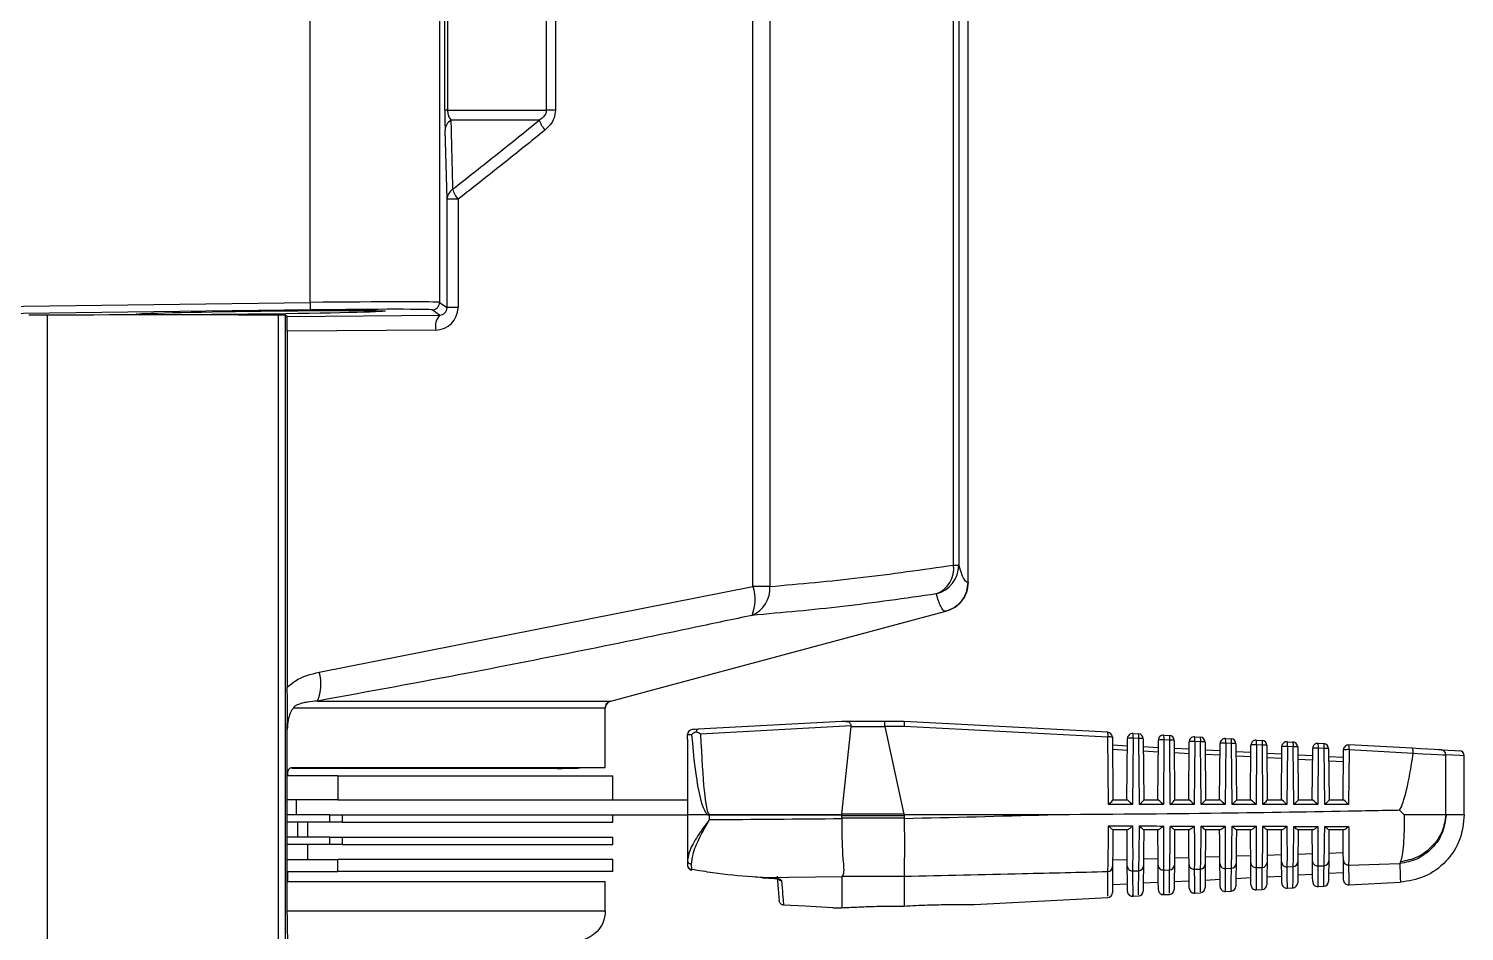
# Model space of a CAD drawing. Extents: x 7 to 135, y 1 to 99.
# Drawn here: x 59.398 to 62.281, y 10.952 to 12.764 of the extents above; entities that cross this region are included whole.
import ezdxf

# ---------------------------------------------------------------- set-up
doc = ezdxf.new("R2010")
doc.units = 0
doc.header["$MEASUREMENT"] = 0
doc.layers.add('OBJECT', color=7, linetype='CONTINUOUS')

msp = doc.modelspace()

# ---------------------------------------------------------------- linework, layer by layer
at = {"layer": 'OBJECT'}
for p, q in [((59.9635, 12.2148), (59.9635, 13.4156)), ((60.2235, 13.4099), (60.2235, 12.2149)), ((60.2341, 12.6009), (60.2341, 12.7794)), ((60.2396, 12.7794), (60.2396, 12.6009)), ((60.4381, 12.6009), (60.4381, 12.7794)), ((60.4561, 12.7794), (60.4561, 12.6009)), ((60.8529, 11.6446), (60.8529, 12.7794)), ((60.8865, 12.7794), (60.8865, 11.6446)), ((61.2559, 11.6877), (61.2559, 12.7794)), ((61.2661, 12.7794), (61.2661, 11.6877)), ((61.285, 11.653), (61.285, 12.7794)), ((61.285, 11.653), (61.285, 12.7494)), ((60.2396, 12.6009), (60.2341, 12.6009)), ((60.2396, 12.6009), (60.4381, 12.6009)), ((60.4561, 12.6009), (60.4381, 12.6009)), ((60.4238, 12.5808), (60.2463, 12.5808)), ((60.2387, 12.422), (60.2346, 12.5608)), ((60.2387, 12.2044), (60.2387, 12.422)), ((60.2606, 12.422), (60.2387, 12.422)), ((60.2606, 12.422), (60.2606, 12.2044)), ((58.6997, 12.1992), (59.9635, 12.2148)), ((59.9637, 12.1998), (58.7173, 12.1845)), ((60.2236, 12.1895), (60.2087, 12.1999)), ((60.2235, 12.2149), (60.2387, 12.2044)), ((60.2606, 12.2044), (60.2387, 12.2044)), ((59.4357, 12.1895), (59.4357, 10.8446)), ((59.8999, 10.8446), (59.8999, 12.1895)), ((59.9172, 12.1868), (59.9137, 12.1892)), ((59.9137, 12.1892), (59.9137, 10.8444)), ((59.9172, 12.1868), (60.2236, 12.1895)), ((60.2159, 12.1595), (59.9177, 12.1569)), ((59.9177, 12.1569), (59.9177, 11.4427)), ((61.2559, 11.6877), (61.2661, 11.6877)), ((59.9818, 11.4727), (60.8529, 11.6446)), ((60.8865, 11.6446), (60.8529, 11.6446)), ((60.5563, 11.4002), (59.9301, 11.4002)), ((59.9785, 11.4147), (60.5674, 11.4147)), ((60.5563, 11.2813), (60.5563, 11.4002)), ((61.0314, 11.3737), (60.7431, 11.358)), ((60.7478, 11.3489), (61.0499, 11.3653)), ((61.0396, 11.3737), (61.0314, 11.3737)), ((61.0315, 11.1877), (61.0502, 11.3639)), ((61.1172, 11.3737), (61.0396, 11.3737)), ((61.0502, 11.3639), (61.1178, 11.3639)), ((61.1564, 11.3737), (61.1172, 11.3737)), ((61.1178, 11.3642), (61.1573, 11.3642)), ((61.1178, 11.3639), (61.156, 11.1877)), ((61.1564, 11.3737), (61.1564, 11.3737)), ((61.5652, 11.3521), (61.1564, 11.3737)), ((61.1573, 11.3642), (61.5658, 11.3426)), ((59.9177, 11.2664), (59.9177, 11.3577)), ((60.7214, 11.3384), (60.7214, 11.3474)), ((60.7214, 11.3384), (60.7214, 11.1862)), ((61.567, 11.2067), (61.5658, 11.3426)), ((61.5746, 11.3422), (61.5757, 11.2162)), ((61.604, 11.2162), (61.6051, 11.3395)), ((61.6163, 11.34), (61.6151, 11.2067)), ((61.6156, 11.3494), (61.6272, 11.3488)), ((61.6279, 11.3394), (61.6163, 11.34)), ((61.629, 11.2067), (61.6279, 11.3394)), ((61.6367, 11.3389), (61.6377, 11.2162)), ((61.666, 11.2162), (61.667, 11.3363)), ((61.6782, 11.3367), (61.6771, 11.2067)), ((61.6776, 11.3462), (61.6892, 11.3455)), ((61.6899, 11.3361), (61.6782, 11.3367)), ((61.691, 11.2067), (61.6899, 11.3361)), ((61.6987, 11.3356), (61.6997, 11.2162)), ((61.728, 11.2162), (61.729, 11.333)), ((61.7402, 11.3334), (61.7391, 11.2067)), ((61.7395, 11.3429), (61.7512, 11.3423)), ((61.7519, 11.3328), (61.7402, 11.3334)), ((61.753, 11.2067), (61.7519, 11.3328)), ((61.7607, 11.3324), (61.7617, 11.2162)), ((61.8022, 11.3301), (61.8011, 11.2067)), ((61.8015, 11.3396), (61.8133, 11.339)), ((61.814, 11.3295), (61.8022, 11.3301)), ((61.8635, 11.3363), (61.8753, 11.3357)), ((61.9254, 11.3331), (61.9373, 11.3324)), ((61.5748, 11.3265), (61.6049, 11.325)), ((61.6048, 11.3155), (61.5749, 11.3171)), ((61.6368, 11.3233), (61.6669, 11.3217)), ((61.6668, 11.3123), (61.6369, 11.3138)), ((61.6988, 11.32), (61.7289, 11.3184)), ((61.7288, 11.309), (61.6989, 11.3106)), ((61.7609, 11.3167), (61.7908, 11.3151)), ((61.7908, 11.3057), (61.7609, 11.3073)), ((61.79, 11.2162), (61.791, 11.3297)), ((61.815, 11.2067), (61.814, 11.3295)), ((61.8227, 11.3291), (61.8237, 11.2162)), ((61.8229, 11.3134), (61.8528, 11.3119)), ((61.8527, 11.3024), (61.823, 11.304)), ((61.852, 11.2162), (61.8529, 11.3264)), ((61.8642, 11.3269), (61.8631, 11.2067)), ((61.876, 11.3263), (61.8642, 11.3269)), ((61.877, 11.2067), (61.876, 11.3263)), ((61.8848, 11.3258), (61.8857, 11.2162)), ((61.8849, 11.3102), (61.9148, 11.3086)), ((61.914, 11.2162), (61.9149, 11.3232)), ((61.9261, 11.3236), (61.9251, 11.2067)), ((61.938, 11.323), (61.9261, 11.3236)), ((61.939, 11.2067), (61.938, 11.323)), ((61.9468, 11.3225), (61.9477, 11.2162)), ((61.9469, 11.3069), (61.9768, 11.3053)), ((61.976, 11.2162), (61.9769, 11.3199)), ((61.9881, 11.3203), (61.9871, 11.2067)), ((61.9874, 11.3298), (61.9994, 11.3292)), ((62, 11.3197), (61.9881, 11.3203)), ((62.001, 11.2067), (62, 11.3197)), ((62.0088, 11.3193), (62.0097, 11.2162)), ((62.009, 11.3036), (62.0387, 11.3021)), ((62.038, 11.2162), (62.0389, 11.3166)), ((62.0501, 11.3171), (62.0491, 11.2067)), ((62.1764, 11.3198), (62.0494, 11.3265)), ((62.0501, 11.3171), (62.1788, 11.3103)), ((62.1788, 11.3103), (62.1787, 11.3099)), ((62.2443, 11.1862), (62.2443, 11.3067)), ((62.2814, 11.1858), (62.2814, 11.3048)), ((59.9186, 11.2642), (59.9186, 11.2724)), ((60.4597, 11.2794), (59.9265, 11.2794)), ((59.9267, 11.2813), (60.5563, 11.2813)), ((60.4747, 11.2797), (60.4756, 11.2797)), ((60.4752, 11.2797), (60.476, 11.2797)), ((60.4757, 11.2797), (60.4764, 11.2797)), ((60.4954, 11.2801), (60.476, 11.2797)), ((60.476, 11.2797), (60.4767, 11.2797)), ((60.476, 11.2797), (60.476, 11.2797)), ((60.4767, 11.2797), (60.4965, 11.2801)), ((60.4954, 11.2801), (60.4954, 11.2801)), ((60.4954, 11.2801), (60.4954, 11.2801)), ((60.4954, 11.2801), (60.4966, 11.2801)), ((60.4984, 11.2801), (60.5013, 11.2802)), ((60.5563, 11.2813), (60.5013, 11.2802)), ((60.5563, 11.2813), (60.5116, 11.2804)), ((61.9147, 11.2992), (61.885, 11.3007)), ((61.9767, 11.2959), (61.947, 11.2975)), ((62.0386, 11.2926), (62.0091, 11.2942)), ((59.9177, 11.052), (59.9177, 11.2664)), ((60.0191, 11.2642), (59.9177, 11.2642)), ((60.0191, 11.2642), (60.0191, 11.2162)), ((60.0191, 11.2642), (60.5714, 11.2642)), ((60.5714, 11.2162), (60.5714, 11.2642)), ((60.0191, 11.2162), (59.9177, 11.2162)), ((59.9354, 11.2162), (59.9354, 11.1862)), ((60.0191, 11.2162), (60.5399, 11.2162)), ((60.5399, 11.2162), (60.7214, 11.2162)), ((61.5757, 11.2162), (61.6041, 11.2162)), ((61.6377, 11.2162), (61.6661, 11.2162)), ((61.6997, 11.2162), (61.7281, 11.2162)), ((61.7617, 11.2162), (61.7901, 11.2162)), ((61.8237, 11.2162), (61.8521, 11.2162)), ((61.8857, 11.2162), (61.9141, 11.2162)), ((61.9477, 11.2162), (61.9761, 11.2162)), ((62.0097, 11.2162), (62.0381, 11.2162)), ((60.0029, 11.1862), (59.9177, 11.1862)), ((60.0029, 11.1713), (60.0029, 11.1862)), ((60.0029, 11.1862), (60.0281, 11.1862)), ((60.0281, 11.1862), (60.0281, 11.1713)), ((60.0281, 11.1862), (60.5399, 11.1862)), ((60.5399, 11.1862), (60.7214, 11.1862)), ((60.5714, 11.1713), (60.5714, 11.1862)), ((60.7214, 11.1862), (60.7214, 11.0945)), ((60.7628, 11.1862), (60.7214, 11.1862)), ((60.7658, 11.187), (61.0314, 11.187)), ((61.0314, 11.187), (61.0313, 11.1854)), ((61.156, 11.1877), (61.0315, 11.1877)), ((61.445, 11.1862), (61.1564, 11.1862)), ((61.6151, 11.2067), (61.567, 11.2067)), ((61.6771, 11.2067), (61.629, 11.2067)), ((61.7391, 11.2067), (61.691, 11.2067)), ((61.8011, 11.2067), (61.753, 11.2067)), ((61.8631, 11.2067), (61.815, 11.2067)), ((61.9251, 11.2067), (61.877, 11.2067)), ((61.9871, 11.2067), (61.939, 11.2067)), ((62.0491, 11.2067), (62.001, 11.2067)), ((62.1606, 11.1862), (62.1514, 11.1953)), ((62.2447, 11.1862), (62.2443, 11.1862)), ((60.0029, 11.1713), (59.9177, 11.1713)), ((59.9382, 11.1713), (59.9382, 11.1413)), ((59.9591, 11.1413), (59.9591, 11.1713)), ((60.0281, 11.1713), (60.0029, 11.1713)), ((60.0281, 11.1713), (60.5714, 11.1713)), ((61.0313, 11.1854), (60.7658, 11.1854)), ((60.7658, 11.1769), (60.7658, 11.1854)), ((61.0314, 11.1846), (61.1564, 11.1846)), ((61.0314, 11.1794), (61.0314, 11.1846)), ((61.1564, 11.1794), (61.0314, 11.1794)), ((61.1564, 11.1846), (61.1564, 11.1794)), ((60.0029, 11.1413), (59.9177, 11.1413)), ((60.0029, 11.1264), (60.0029, 11.1413)), ((60.0029, 11.1413), (60.0281, 11.1413)), ((60.0281, 11.1413), (60.0281, 11.1264)), ((60.0281, 11.1413), (60.5714, 11.1413)), ((60.5714, 11.1264), (60.5714, 11.1413)), ((61.6047, 11.1562), (61.5756, 11.1562)), ((61.6668, 11.1562), (61.6376, 11.1562)), ((61.7288, 11.1562), (61.6996, 11.1562)), ((61.7909, 11.1562), (61.7616, 11.1562)), ((61.853, 11.1562), (61.8235, 11.1562)), ((61.915, 11.1562), (61.8855, 11.1562)), ((61.9771, 11.1562), (61.9475, 11.1562)), ((62.0392, 11.1562), (62.0094, 11.1562)), ((60.0029, 11.1264), (59.9177, 11.1264)), ((59.9591, 11.0964), (59.9591, 11.1264)), ((60.0281, 11.1264), (60.0029, 11.1264)), ((60.0281, 11.1264), (60.5714, 11.1264)), ((61.6992, 11.0998), (61.7285, 11.1007)), ((61.7613, 11.1017), (61.7904, 11.1026)), ((61.8233, 11.1037), (61.8524, 11.1046)), ((61.8853, 11.1056), (61.9144, 11.1066)), ((61.9473, 11.1076), (61.9764, 11.1085)), ((62.0093, 11.1096), (62.0384, 11.1105)), ((59.9177, 11.0964), (60.0191, 11.0964)), ((59.9177, 11.0724), (60.0191, 11.0724)), ((59.9186, 11.052), (59.9186, 11.0724)), ((60.0191, 11.0724), (60.0191, 11.0964)), ((60.5714, 11.0964), (60.0191, 11.0964)), ((60.5714, 11.0724), (60.0191, 11.0724)), ((60.5714, 11.0724), (60.5714, 11.0964)), ((60.7214, 11.0945), (60.7214, 11.0848)), ((60.7299, 11.0764), (60.7297, 11.087)), ((61.5752, 11.096), (61.6045, 11.0969)), ((61.6151, 11.0738), (61.6276, 11.0741)), ((61.6372, 11.0979), (61.6665, 11.0988)), ((61.6771, 11.0754), (61.6896, 11.0757)), ((61.7391, 11.077), (61.7517, 11.0773)), ((61.8011, 11.0786), (61.8137, 11.079)), ((61.8631, 11.0803), (61.8757, 11.0807)), ((61.9251, 11.082), (61.9377, 11.0824)), ((61.9871, 11.0837), (61.9997, 11.0841)), ((62.049, 11.0855), (62.152, 11.0884)), ((62.1534, 11.0918), (62.152, 11.0884)), ((59.9177, 10.9933), (59.9177, 11.052)), ((60.5562, 11.052), (59.9177, 11.052)), ((60.8721, 11.0603), (61.0314, 11.0622)), ((60.8903, 11.0593), (60.8721, 11.0603)), ((60.8721, 11.0603), (60.8721, 11.06)), ((60.8903, 11.0593), (60.8903, 11.0591)), ((61.0314, 11.0622), (61.0319, 11.0628)), ((61.0314, 11.0622), (61.0314, 10.9998)), ((61.0319, 11.0628), (61.1564, 11.0628)), ((61.1564, 11.0628), (61.1564, 11.0628)), ((61.1564, 11.0628), (61.1564, 11.0032)), ((61.6049, 11.0472), (61.5748, 11.0456)), ((61.6669, 11.0504), (61.6368, 11.0488)), ((61.6986, 11.0521), (61.7291, 11.0537)), ((61.7607, 11.0553), (61.791, 11.0569)), ((61.8227, 11.0586), (61.853, 11.0602)), ((61.8847, 11.0619), (61.915, 11.0634)), ((61.9768, 11.0667), (61.9469, 11.0651)), ((61.9874, 11.0422), (61.9994, 11.0429)), ((62.0387, 11.0699), (62.009, 11.0684)), ((62.0494, 11.0455), (62.1534, 11.0509)), ((60.5563, 10.9933), (60.5563, 11.037)), ((61.2978, 11.0061), (61.5653, 11.0201)), ((61.6157, 11.0227), (61.6273, 11.0234)), ((61.6777, 11.026), (61.6893, 11.0266)), ((61.7396, 11.0292), (61.7513, 11.0299)), ((61.8016, 11.0325), (61.8134, 11.0331)), ((61.8635, 11.0357), (61.8754, 11.0364)), ((61.9255, 11.039), (61.9374, 11.0396)), ((59.9177, 10.9933), (60.5563, 10.9933)), ((60.915, 11.005), (60.915, 11.005)), ((61.0135, 10.9996), (61.0135, 10.9996))]:
    msp.add_line(p, q, dxfattribs=at)
at = {"layer": 'OBJECT', "flags": 128}
for points in [[(59.9635, 12.2148), (59.9636, 12.2119), (59.9636, 12.2091), (59.9636, 12.2066), (59.9637, 12.2043), (59.9637, 12.2024), (59.9637, 12.201), (59.9637, 12.2002), (59.9637, 12.1998)], [(60.5674, 11.4147), (60.642, 11.4347), (61.2405, 11.595)], [(60.5674, 11.4147), (60.642, 11.4347), (61.2405, 11.595)], [(60.7214, 11.3474), (60.7227, 11.3474), (60.7255, 11.3476), (60.7297, 11.3478)], [(60.7431, 11.358), (60.7368, 11.3577), (60.7327, 11.3575), (60.7309, 11.3574)], [(62.235, 11.3167), (62.2295, 11.317), (62.2206, 11.3175), (62.2084, 11.3181), (62.1935, 11.3189), (62.1764, 11.3198)], [(62.1787, 11.3099), (62.1979, 11.309), (62.2146, 11.3082), (62.2282, 11.3075), (62.2382, 11.307), (62.2443, 11.3067)], [(62.235, 11.3167), (62.2626, 11.3153), (62.2719, 11.3148)], [(62.2814, 11.3048), (62.2721, 11.3053), (62.2443, 11.3067)], [(61.5751, 11.0822), (61.5748, 11.0488), (61.5746, 11.0321), (61.5746, 11.03)], [(61.6051, 11.0326), (61.605, 11.0347), (61.6049, 11.051), (61.6046, 11.0835)], [(61.6371, 11.0838), (61.6368, 11.0515), (61.6367, 11.0353), (61.6367, 11.0333)], [(61.667, 11.0359), (61.667, 11.0379), (61.6669, 11.0536), (61.6666, 11.0851)], [(61.6991, 11.0854), (61.6988, 11.0541), (61.6987, 11.0385), (61.6987, 11.0365)], [(61.729, 11.0391), (61.729, 11.041), (61.7289, 11.0563), (61.7286, 11.0867)], [(61.7611, 11.087), (61.7609, 11.0568), (61.7607, 11.0416), (61.7607, 11.0398)], [(61.791, 11.0424), (61.791, 11.0442), (61.7908, 11.059), (61.7906, 11.0883)], [(61.8231, 11.0887), (61.8229, 11.0595), (61.8228, 11.0448), (61.8227, 11.043)], [(61.8529, 11.0456), (61.8529, 11.0474), (61.8528, 11.0616), (61.8526, 11.09)], [(61.8852, 11.0904), (61.8849, 11.0622), (61.8848, 11.048), (61.8848, 11.0463)], [(61.9149, 11.0489), (61.9149, 11.0489), (61.9148, 11.0596), (61.9145, 11.0917)], [(61.9472, 11.0921), (61.9469, 11.0602), (61.9468, 11.0495)], [(61.9769, 11.0521), (61.9769, 11.0521), (61.9768, 11.0625), (61.9765, 11.0934)], [(62.0092, 11.0938), (62.0089, 11.063), (62.0088, 11.0528)], [(62.0389, 11.0554), (62.0389, 11.0554), (62.0388, 11.0654), (62.0385, 11.0952)], [(60.8721, 11.06), (60.8848, 11.0594), (60.8903, 11.0591)], [(60.9013, 11.0628), (60.9035, 11.0372), (60.905, 11.0209), (60.9056, 11.0141)], [(61.0135, 10.9996), (60.9902, 11.0009), (60.9574, 11.0027), (60.915, 11.005)]]:
    msp.add_lwpolyline(points, dxfattribs=at)
at = {"layer": 'OBJECT'}
for centre, radius, start, end in [((60.2593, 12.5598), 0.0247, 121.6961, 177.8233), ((60.4837, 12.6013), 0.0633, 198.8344, 219.8046), ((60.2639, 12.4212), 0.0252, 124.1504, 178.2109), ((60.3113, 12.4624), 0.0649, 198.301, 218.5558), ((60.2085, 12.2149), 0.015, 270.7256, 359.987), ((60.2505, 12.1666), 0.0353, 139.5206, 191.6346), ((61.2006, 11.6815), 0.0556, 291.5691, 6.4134), ((61.2061, 11.6878), 0.06, 284.4433, 359.8812), ((60.7783, 11.6182), 0.0792, 336.5104, 19.4848), ((60.8293, 11.6399), 0.0574, 292.0376, 4.7434), ((59.9007, 11.4483), 0.0847, 336.6538, 16.7244), ((60.7314, 11.3474), 0.01, 93.1059, 179.191), ((60.7314, 11.3474), 0.00999, 93.1442, 180.0521), ((60.7221, 11.3475), 0.000696, 179.5974, 191.3057), ((61.5457, 11.3459), 0.0204, 350.717, 17.6229), ((61.5646, 11.3421), 0.01, 0.5, 86.9774), ((61.5682, 11.3017), 0.041, 81.0078, 93.3094), ((61.6151, 11.3394), 0.01, 86.9774, 179.5), ((61.6128, 11.2855), 0.0546, 86.3248, 98.132), ((61.5962, 11.3433), 0.0204, 350.7171, 17.6233), ((61.6077, 11.3426), 0.0204, 350.7212, 17.6116), ((61.6267, 11.3388), 0.01, 0.5, 86.9774), ((61.6303, 11.2985), 0.041, 80.9956, 93.322), ((61.677, 11.3362), 0.01, 86.9774, 179.5), ((61.6747, 11.2823), 0.0545, 86.3206, 98.1364), ((61.6581, 11.34), 0.0204, 350.7229, 17.6098), ((61.6698, 11.3394), 0.0204, 350.7212, 17.6116), ((61.6887, 11.3356), 0.01, 0.5, 86.9774), ((61.6923, 11.2952), 0.041, 80.9956, 93.322), ((61.739, 11.3329), 0.01, 86.9774, 179.5), ((61.7367, 11.279), 0.0545, 86.3178, 98.1329), ((61.7201, 11.3367), 0.0204, 350.7337, 17.6061), ((61.7318, 11.3361), 0.0204, 350.717, 17.6229), ((61.7507, 11.3323), 0.01, 0.5, 86.9774), ((61.7543, 11.2919), 0.0409, 80.994, 93.3232), ((61.801, 11.3296), 0.01, 86.9774, 179.5), ((61.7987, 11.2757), 0.0545, 86.3187, 98.132), ((61.7821, 11.3334), 0.0204, 350.717, 17.6229), ((61.7938, 11.3328), 0.0204, 350.7157, 17.6246), ((61.8127, 11.329), 0.01, 0.5, 86.9774), ((61.8629, 11.3264), 0.01, 86.9774, 179.5), ((61.844, 11.3302), 0.0204, 350.7212, 17.6116), ((61.8559, 11.3295), 0.0204, 350.7229, 17.6098), ((61.8748, 11.3257), 0.01, 0.5, 86.9774), ((61.9249, 11.3231), 0.01, 86.9774, 179.5), ((61.906, 11.3269), 0.0204, 350.7187, 17.6212), ((61.9179, 11.3263), 0.0204, 350.7229, 17.6098), ((61.9368, 11.3225), 0.01, 0.5, 86.9774), ((61.8163, 11.2886), 0.041, 81.001, 93.3086), ((61.8607, 11.2725), 0.0545, 86.3128, 98.1382), ((61.8784, 11.2853), 0.041, 80.9979, 93.312), ((61.9226, 11.2692), 0.0545, 86.3211, 98.1357), ((61.9404, 11.282), 0.041, 80.9979, 93.312), ((61.9869, 11.3198), 0.01, 86.9774, 179.5), ((61.9846, 11.2659), 0.0545, 86.3176, 98.1334), ((61.968, 11.3236), 0.0204, 350.717, 17.6229), ((61.9799, 11.323), 0.0204, 350.7187, 17.6212), ((61.9988, 11.3192), 0.01, 0.5, 86.9774), ((62.0024, 11.2787), 0.041, 81.0089, 93.3087), ((62.0489, 11.3165), 0.01, 86.9774, 179.5), ((62.0466, 11.2626), 0.0545, 86.318, 98.133), ((62.0299, 11.3203), 0.0204, 350.7212, 17.6116), ((62.2344, 11.3068), 0.00991, 359.4403, 86.5335), ((62.2714, 11.3048), 0.01, 3.5738, 86.9774), ((60.8521, 11.1014), 0.1232, 135.4643, 136.4851), ((60.8812, 11.1854), 0.1154, 179.2034, 179.9872), ((60.7299, 11.0955), 0.00857, 187.2272, 268.6428), ((60.7314, 11.0848), 0.01, 180, 260.7454), ((60.7304, 11.0855), 0.00906, 184.3624, 267.1798), ((60.7411, 11.0742), 0.0114, 168.6186, 176.2535), ((61.5652, 11.0824), 0.00987, 272.2575, 358.8699), ((61.6145, 11.0837), 0.0099, 181.2093, 273.6285), ((61.6272, 11.084), 0.00987, 272.2852, 358.8804), ((61.6765, 11.0853), 0.0099, 181.1866, 273.6129), ((61.6892, 11.0856), 0.00988, 272.3063, 358.901), ((61.7385, 11.0869), 0.00991, 181.1702, 273.5845), ((61.7513, 11.0872), 0.00988, 272.3268, 358.9222), ((61.8005, 11.0885), 0.00991, 181.1444, 273.5723), ((61.8133, 11.0889), 0.00988, 272.3512, 358.9393), ((61.8625, 11.0902), 0.00991, 181.1182, 273.557), ((61.8753, 11.0905), 0.00989, 272.3758, 358.9564), ((61.9245, 11.0919), 0.00991, 181.0973, 273.5365), ((61.9373, 11.0922), 0.00989, 272.3913, 358.9789), ((61.9864, 11.0936), 0.00992, 181.0798, 273.516), ((61.9993, 11.094), 0.0099, 272.4173, 358.9945), ((62.0484, 11.0954), 0.00992, 181.0606, 273.4973), ((60.9112, 11.064), 0.0101, 228.843, 267.3964), ((61.801, 11.0425), 0.01, 180.5, 274.4312), ((61.8127, 11.0431), 0.01, 274.357, 359.5), ((61.8629, 11.0457), 0.01, 180.5, 274.0611), ((61.8748, 11.0463), 0.01, 273.9863, 359.5), ((61.9249, 11.049), 0.01, 180.5, 273.6897), ((61.9368, 11.0496), 0.01, 273.6143, 359.5), ((61.9869, 11.0522), 0.01, 180.5, 273.317), ((61.9988, 11.0528), 0.01, 273.2409, 359.5), ((62.0489, 11.0555), 0.01, 180.5, 273.0138), ((61.5646, 11.0301), 0.01, 275.8247, 359.5), ((61.6151, 11.0327), 0.01, 180.5, 275.5324), ((61.6267, 11.0333), 0.01, 275.4601, 359.5), ((61.677, 11.036), 0.01, 180.5, 275.1668), ((61.6887, 11.0366), 0.01, 275.0939, 359.5), ((61.739, 11.0392), 0.01, 180.5, 274.7997), ((61.7507, 11.0398), 0.01, 274.7262, 359.5)]:
    msp.add_arc(centre, radius, start, end, dxfattribs=at)
msp.add_ellipse((59.8643, 12.1944), major_axis=(0.25, 0.0031), ratio=0.012341, dxfattribs=at)
for centre, major_axis, ratio, start_param, end_param in [((59.9635, 12.2118), (0.26, 0.003), 0.011629, 0.017318, 1.570661), ((59.9637, 12.1968), (0.245, 0.003), 0.012341, 0.017301, 1.570644), ((60.2154, 12.2045), (0.043, -0.014), 0.99387, 5.038093, 6.596335), ((60.2234, 12.2045), (0.0145, -0.0048), 0.981451, 5.043025, 6.601267), ((59.3974, 12.1885), (0.06, 0.0007), 0.012341, 0.878775, 1.553191), ((57.1964, 12.1285), (3.51, 0.0433), 0.012341, 0.691406, 0.878775), ((59.8537, 12.1885), (0.06, 0.0007), 0.012341, 0.017301, 0.691406), ((59.9172, 12.1568), (0, 0.03), 0.018214, 4.714947, 6.270533), ((61.0128, 11.3637), (0.0374, 0.0006), 0.267094, 6.250695, 6.391296), ((61.1172, 11.3637), (0, 0.01), 0.061163, 4.764749, 6.283185), ((61.1994, 11.3637), (0.0816, -0.0005), 0.122438, 3.142789, 3.168969), ((61.1561, 11.3637), (0.00026, 0.01), 0.120424, 4.767926, 6.280008), ((60.7814, 11.7549), (0.0157, 0.5695), 0.101686, 2.370066, 3.09173), ((60.7736, 11.7565), (0.0078, 0.5695), 0.050872, 2.368959, 3.089624), ((62.1263, 13.4759), (-0.0147, 2.2897), 0.052015, 3.230394, 3.471508), ((61.5658, 11.2062), (0.00991, 0.00999), 0.035372, 4.799799, 6.248135), ((61.6139, 11.2062), (-0.00988, 0.00996), 0.087934, 4.677799, 6.196235), ((61.6278, 11.2062), (0.00991, 0.00999), 0.035372, 4.799799, 6.248135), ((61.6759, 11.2062), (-0.00988, 0.00996), 0.087934, 4.677799, 6.196235), ((61.6898, 11.2062), (0.00991, 0.00999), 0.035372, 4.799799, 6.248135), ((61.7379, 11.2062), (-0.00988, 0.00996), 0.087934, 4.677799, 6.196235), ((61.7518, 11.2062), (0.00991, 0.00999), 0.035372, 4.799799, 6.248135), ((61.7999, 11.2062), (-0.00988, 0.00996), 0.087934, 4.677799, 6.196235), ((61.8138, 11.2062), (0.00991, 0.00999), 0.035372, 4.799799, 6.248135), ((61.8619, 11.2062), (-0.00988, 0.00996), 0.087934, 4.677799, 6.196235), ((61.8758, 11.2062), (0.00991, 0.00999), 0.035372, 4.799799, 6.248135), ((61.9239, 11.2062), (-0.00988, 0.00996), 0.087934, 4.677799, 6.196235), ((61.9378, 11.2062), (0.00991, 0.00999), 0.035372, 4.799799, 6.248135), ((61.9859, 11.2062), (-0.00988, 0.00996), 0.087934, 4.677799, 6.196235), ((61.9998, 11.2062), (0.00991, 0.00999), 0.035372, 4.799799, 6.248135), ((62.0479, 11.2062), (-0.00988, 0.00996), 0.087934, 4.677799, 6.196235), ((60.7814, 11.7549), (0.0157, 0.5695), 0.101686, 3.09173, 3.144394), ((60.7736, 11.7565), (0.0078, 0.5695), 0.050872, 3.089624, 3.142288), ((60.5832, 11.1846), (0.4485, 0.007), 0.267094, 6.244178, 6.250695), ((62.1344, 11.1846), (0.9787, -0.0064), 0.122438, 3.168969, 3.182058), ((57.138, 13.2487), (19.0675, 0), 0.111038, 4.924724, 4.940236), ((62.1337, 11.1846), (0.9773, 0), 0.122785, 3.128502, 3.141593), ((60.6736, 13.2487), (7.8848, 0), 0.262774, 4.724089, 4.75778), ((60.5835, 11.1846), (0.4478, 0), 0.267949, 0, 0.006511), ((60.5835, 11.1794), (0.4478, 0), 0.267949, 6.278981, 6.283185), ((62.1337, 11.1794), (0.9773, 0), 0.122785, 3.141593, 3.144933)]:
    msp.add_ellipse(centre, major_axis=major_axis, ratio=ratio, start_param=start_param, end_param=end_param, dxfattribs=at)
for points, knots in [([(60.2341, 12.6009), (60.2341, 12.6), (60.2341, 12.5952), (60.2342, 12.5856), (60.2343, 12.572), (60.2345, 12.565), (60.2346, 12.5608)], [0, 0, 0, 0, 0.050895, 0.28761, 0.574277, 1, 1, 1, 1]), ([(60.2396, 12.6009), (60.2396, 12.6005), (60.2396, 12.5993), (60.2398, 12.5968), (60.2406, 12.5922), (60.2427, 12.5859), (60.2449, 12.5828), (60.2463, 12.5808)], [0, 0, 0, 0, 0.0392841, 0.1113447, 0.2339863, 0.5128117, 1, 1, 1, 1]), ([(60.4381, 12.6009), (60.438, 12.5993), (60.4377, 12.5965), (60.4355, 12.5912), (60.431, 12.5856), (60.4263, 12.5825), (60.4238, 12.5808)], [0, 0, 0, 0, 0.176654, 0.29704, 0.632028, 1, 1, 1, 1]), ([(60.4561, 12.6009), (60.4556, 12.5956), (60.4544, 12.585), (60.4463, 12.5711), (60.4388, 12.5642), (60.4351, 12.5608)], [0, 0, 0, 0, 0.337732, 0.6738872, 1, 1, 1, 1]), ([(60.2463, 12.5808), (60.2465, 12.5703), (60.2477, 12.5228), (60.2488, 12.4774), (60.2497, 12.442)], [0, 0, 0, 0, 0.22147, 1, 1, 1, 1]), ([(60.2497, 12.442), (60.2801, 12.4659), (60.3384, 12.5118), (60.3961, 12.5585), (60.4238, 12.5808)], [0, 0, 0, 0, 0.520547, 1, 1, 1, 1]), ([(60.4351, 12.5608), (60.4073, 12.5384), (60.3495, 12.4917), (60.291, 12.4458), (60.2606, 12.422)], [0, 0, 0, 0, 0.4794201, 1, 1, 1, 1]), ([(60.8865, 11.6446), (60.9472, 11.65), (61.0704, 11.661), (61.1934, 11.6787), (61.2559, 11.6877)], [0, 0, 0, 0, 0.49218, 1, 1, 1, 1]), ([(61.2661, 11.6877), (61.2692, 11.6772), (61.2755, 11.6561), (61.2818, 11.654), (61.285, 11.653)], [0, 0, 0, 0, 0.4997, 1, 1, 1, 1]), ([(61.2405, 11.595), (61.2468, 11.5974), (61.2595, 11.6022), (61.2741, 11.6168), (61.2833, 11.6344), (61.2844, 11.6471), (61.285, 11.653)], [0, 0, 0, 0, 0.257711, 0.51542, 0.773104, 1, 1, 1, 1]), ([(61.285, 11.653), (61.2843, 11.6462), (61.283, 11.6327), (61.2726, 11.6149), (61.2581, 11.6014), (61.2461, 11.5971), (61.2405, 11.595)], [0, 0, 0, 0, 0.257626, 0.515249, 0.772905, 1, 1, 1, 1]), ([(61.2211, 11.6298), (61.1585, 11.6207), (61.0352, 11.603), (60.9117, 11.5921), (60.8509, 11.5867)], [0, 0, 0, 0, 0.5077643, 1, 1, 1, 1]), ([(61.2405, 11.595), (61.2398, 11.595), (61.2363, 11.5949), (61.2299, 11.6019), (61.224, 11.6204), (61.2211, 11.6298)], [0, 0, 0, 0, 0.110471, 0.552404, 1, 1, 1, 1]), ([(60.8509, 11.5867), (60.8131, 11.5787), (60.6245, 11.5387), (60.334, 11.4798), (60.0804, 11.4334), (59.9785, 11.4147)], [0, 0, 0, 0, 0.130061, 0.650321, 1, 1, 1, 1]), ([(59.9177, 11.4427), (59.9231, 11.4472), (59.9417, 11.4626), (59.9652, 11.4685), (59.9818, 11.4727)], [0, 0, 0, 0, 0.2882701, 1, 1, 1, 1]), ([(59.9177, 11.3577), (59.9178, 11.3648), (59.9178, 11.3861), (59.9178, 11.4146), (59.9178, 11.4358), (59.9177, 11.4427)], [0, 0, 0, 0, 0.250487, 0.755706, 1, 1, 1, 1]), ([(59.9301, 11.4002), (59.9301, 11.4002), (59.9294, 11.3995), (59.928, 11.3982), (59.9258, 11.3951), (59.9224, 11.3885), (59.9186, 11.3758), (59.9181, 11.3642), (59.9177, 11.3577)], [0, 0, 0, 0, 0.0062346, 0.0836366, 0.1597678, 0.3056548, 0.6058865, 1, 1, 1, 1]), ([(59.9785, 11.4147), (59.9715, 11.4141), (59.9615, 11.4132), (59.9493, 11.4108), (59.9427, 11.409), (59.9382, 11.4074), (59.9352, 11.406), (59.933, 11.4046), (59.9315, 11.4033), (59.9305, 11.402), (59.9302, 11.401), (59.9301, 11.4004), (59.9301, 11.4002)], [0, 0, 0, 0, 0.4137574, 0.6000351, 0.7267361, 0.8132492, 0.8727027, 0.9139656, 0.9571632, 0.9745776, 0.9921978, 1, 1, 1, 1]), ([(60.5563, 11.4002), (60.5565, 11.4019), (60.5568, 11.4053), (60.5594, 11.4097), (60.563, 11.4131), (60.566, 11.4142), (60.5674, 11.4147)], [0, 0, 0, 0, 0.257681, 0.515348, 0.772993, 1, 1, 1, 1]), ([(60.5674, 11.4147), (60.5658, 11.4141), (60.5627, 11.4129), (60.559, 11.4092), (60.5567, 11.4049), (60.5564, 11.4017), (60.5563, 11.4002)], [0, 0, 0, 0, 0.257672, 0.515328, 0.773006, 1, 1, 1, 1]), ([(61.0396, 11.3737), (61.0412, 11.3736), (61.0437, 11.3736), (61.0463, 11.3724), (61.0478, 11.3703), (61.0489, 11.3678), (61.0497, 11.366), (61.0499, 11.3653)], [0, 0, 0, 0, 0.2815026, 0.4771434, 0.6724621, 0.8784304, 1, 1, 1, 1]), ([(60.7297, 11.3478), (60.7298, 11.3478), (60.7314, 11.3492), (60.7343, 11.3513), (60.7379, 11.3531), (60.7389, 11.3536)], [0, 0, 0, 0, 0.021196, 0.717122, 1, 1, 1, 1]), ([(60.7431, 11.358), (60.7431, 11.358), (60.7427, 11.358), (60.7418, 11.3578), (60.7404, 11.3567), (60.7394, 11.3551), (60.739, 11.3539), (60.7389, 11.3536)], [0, 0, 0, 0, 0.01717, 0.202284, 0.556603, 0.898384, 1, 1, 1, 1]), ([(60.7389, 11.3536), (60.7418, 11.3521), (60.7446, 11.3506), (60.7477, 11.349), (60.7478, 11.3489)], [0, 0, 0, 0, 0.979994, 1, 1, 1, 1]), ([(62.1788, 11.3103), (62.1788, 11.3114), (62.1788, 11.3136), (62.1784, 11.3165), (62.1778, 11.3186), (62.177, 11.3196), (62.1766, 11.3198), (62.1764, 11.3198), (62.1764, 11.3198)], [0, 0, 0, 0, 0.2192885, 0.4384925, 0.6592347, 0.8829867, 0.9858245, 1, 1, 1, 1]), ([(59.9177, 11.2664), (59.9178, 11.268), (59.918, 11.2712), (59.9195, 11.2756), (59.9217, 11.279), (59.9242, 11.281), (59.926, 11.2812), (59.9267, 11.2813)], [0, 0, 0, 0, 0.205598, 0.410969, 0.621923, 0.840808, 1, 1, 1, 1]), ([(60.4597, 11.2794), (60.4599, 11.2794), (60.4603, 11.2794), (60.4631, 11.2795), (60.467, 11.2795), (60.4711, 11.2796), (60.4737, 11.2797), (60.4747, 11.2797)], [0, 0, 0, 0, 0.219102, 0.4382125, 0.6573344, 0.8764956, 1, 1, 1, 1]), ([(60.4953, 11.2801), (60.4956, 11.2801), (60.497, 11.2801), (60.498, 11.2801), (60.4983, 11.2801), (60.4984, 11.2801)], [0, 0, 0, 0, 0.1363313, 0.7113256, 1, 1, 1, 1]), ([(60.5116, 11.2804), (60.5099, 11.2804), (60.5066, 11.2803), (60.5021, 11.2802), (60.4987, 11.2801), (60.4969, 11.2801), (60.4967, 11.2801), (60.4966, 11.2801)], [0, 0, 0, 0, 0.217165, 0.434315, 0.651461, 0.868551, 1, 1, 1, 1]), ([(62.1514, 11.1953), (62.1458, 11.1952), (62.1173, 11.1946), (61.9979, 11.1924), (61.7682, 11.1884), (61.5611, 11.187), (61.445, 11.1862)], [0, 0, 0, 0, 0.024147, 0.120738, 0.507103, 1, 1, 1, 1]), ([(62.2447, 11.1862), (62.2431, 11.1745), (62.2398, 11.1501), (62.2184, 11.1183), (62.1877, 11.0952), (62.1636, 11.0906), (62.152, 11.0884)], [0, 0, 0, 0, 0.24117, 0.499999, 0.758832, 1, 1, 1, 1]), ([(62.2814, 11.1862), (62.2796, 11.1697), (62.2759, 11.1354), (62.2465, 11.0907), (62.2034, 11.059), (62.1694, 11.0535), (62.153, 11.0509)], [0, 0, 0, 0, 0.240772, 0.499999, 0.759228, 1, 1, 1, 1]), ([(62.1606, 11.1862), (62.1606, 11.1755), (62.1606, 11.1541), (62.1591, 11.1265), (62.1567, 11.1041), (62.1545, 11.0959), (62.1534, 11.0918)], [0, 0, 0, 0, 0.249999, 0.499999, 0.750001, 1, 1, 1, 1]), ([(62.2443, 11.1862), (62.2425, 11.175), (62.2389, 11.152), (62.2179, 11.1217), (62.1881, 11.0992), (62.1647, 11.0942), (62.1534, 11.0918)], [0, 0, 0, 0, 0.241561, 0.500001, 0.75844, 1, 1, 1, 1]), ([(62.2443, 11.1862), (62.2414, 11.1862), (62.2358, 11.1862), (62.2166, 11.1862), (62.1915, 11.1862), (62.1709, 11.1862), (62.1606, 11.1862)], [0, 0, 0, 0, 0.249999, 0.5, 0.749997, 1, 1, 1, 1]), ([(62.2814, 11.1862), (62.2798, 11.1862), (62.2768, 11.1862), (62.2554, 11.1862), (62.2447, 11.1862)], [0, 0, 0, 0, 0.5, 1, 1, 1, 1]), ([(60.7658, 11.1769), (60.7657, 11.1768), (60.7649, 11.1758), (60.7624, 11.1724), (60.7539, 11.1613), (60.7395, 11.1409), (60.7247, 11.1155), (60.7224, 11.1008), (60.7214, 11.0945)], [0, 0, 0, 0, 0.003659, 0.034965, 0.112487, 0.381451, 0.732444, 1, 1, 1, 1]), ([(60.7297, 11.087), (60.7303, 11.0934), (60.7318, 11.1097), (60.745, 11.1398), (60.7581, 11.1638), (60.7651, 11.1758), (60.7658, 11.1768), (60.7658, 11.1769)], [0, 0, 0, 0, 0.244745, 0.626729, 0.96793, 0.996144, 1, 1, 1, 1]), ([(61.0314, 11.1789), (61.0313, 11.1737), (61.0311, 11.1551), (61.0319, 11.1241), (61.0335, 11.092), (61.0365, 11.0715), (61.0332, 11.0653), (61.0319, 11.0628)], [0, 0, 0, 0, 0.09751, 0.351329, 0.599305, 0.843154, 1, 1, 1, 1]), ([(61.1564, 11.179), (61.1566, 11.1655), (61.1572, 11.1386), (61.157, 11.1029), (61.1562, 11.0755), (61.1563, 11.067), (61.1564, 11.0628)], [0, 0, 0, 0, 0.253586, 0.507166, 0.760848, 1, 1, 1, 1]), ([(61.5656, 11.0725), (61.5657, 11.0743), (61.5659, 11.0797), (61.5663, 11.0981), (61.5667, 11.1265), (61.5669, 11.15), (61.567, 11.1614), (61.5671, 11.1641)], [0, 0, 0, 0, 0.147377, 0.444496, 0.741155, 0.94022, 1, 1, 1, 1]), ([(61.5671, 11.1641), (61.5737, 11.1641), (61.5897, 11.164), (61.6057, 11.164), (61.6151, 11.164)], [0, 0, 0, 0, 0.412557, 1, 1, 1, 1]), ([(61.5756, 11.1562), (61.5754, 11.1563), (61.5749, 11.1565), (61.5729, 11.1583), (61.5702, 11.1609), (61.568, 11.163), (61.5671, 11.164), (61.5671, 11.1641)], [0, 0, 0, 0, 0.192797, 0.429655, 0.749309, 0.992268, 1, 1, 1, 1]), ([(61.6151, 11.164), (61.6151, 11.1639), (61.614, 11.1627), (61.6116, 11.1605), (61.6086, 11.158), (61.6062, 11.1565), (61.6052, 11.1563), (61.6047, 11.1562)], [0, 0, 0, 0, 0.007975, 0.299089, 0.60291, 0.800684, 1, 1, 1, 1]), ([(61.6151, 11.164), (61.6152, 11.1614), (61.6152, 11.1523), (61.6154, 11.131), (61.6154, 11.1036), (61.6154, 11.0824), (61.6152, 11.0763), (61.6151, 11.0738)], [0, 0, 0, 0, 0.059554, 0.208064, 0.505162, 0.802608, 1, 1, 1, 1]), ([(61.6276, 11.0741), (61.6277, 11.0759), (61.6279, 11.0811), (61.6283, 11.0995), (61.6287, 11.1275), (61.629, 11.1504), (61.629, 11.1613), (61.6291, 11.1639)], [0, 0, 0, 0, 0.148954, 0.449261, 0.749101, 0.940502, 1, 1, 1, 1]), ([(61.6291, 11.1639), (61.6357, 11.1639), (61.6517, 11.1639), (61.6677, 11.1638), (61.6771, 11.1638)], [0, 0, 0, 0, 0.412532, 1, 1, 1, 1]), ([(61.6376, 11.1562), (61.6374, 11.1563), (61.6368, 11.1565), (61.6347, 11.1583), (61.632, 11.1609), (61.63, 11.163), (61.6291, 11.1639), (61.6291, 11.1639)], [0, 0, 0, 0, 0.197186, 0.440807, 0.768922, 0.992204, 1, 1, 1, 1]), ([(61.6771, 11.1638), (61.6771, 11.1638), (61.6761, 11.1627), (61.6737, 11.1605), (61.6708, 11.158), (61.6683, 11.1565), (61.6673, 11.1563), (61.6668, 11.1562)], [0, 0, 0, 0, 0.008066, 0.282721, 0.593786, 0.796116, 1, 1, 1, 1]), ([(61.6771, 11.1638), (61.6772, 11.1612), (61.6772, 11.1522), (61.6774, 11.1312), (61.6774, 11.104), (61.6773, 11.0836), (61.6772, 11.0777), (61.6771, 11.0754)], [0, 0, 0, 0, 0.059279, 0.209423, 0.509833, 0.8106, 1, 1, 1, 1]), ([(61.6896, 11.0757), (61.6897, 11.0774), (61.6899, 11.0827), (61.6903, 11.1009), (61.6907, 11.1285), (61.691, 11.1508), (61.691, 11.1612), (61.6911, 11.1638)], [0, 0, 0, 0, 0.150605, 0.454244, 0.757411, 0.940777, 1, 1, 1, 1]), ([(61.6911, 11.1638), (61.6977, 11.1637), (61.7137, 11.1637), (61.7297, 11.1637), (61.7391, 11.1636)], [0, 0, 0, 0, 0.412495, 1, 1, 1, 1]), ([(61.6996, 11.1562), (61.6993, 11.1563), (61.6987, 11.1565), (61.6965, 11.1583), (61.6939, 11.1609), (61.6919, 11.1629), (61.6911, 11.1637), (61.6911, 11.1638)], [0, 0, 0, 0, 0.2018304, 0.4525574, 0.7893798, 0.9921113, 1, 1, 1, 1]), ([(61.7391, 11.1636), (61.7391, 11.1636), (61.7383, 11.1628), (61.7363, 11.1608), (61.7333, 11.1583), (61.7305, 11.1565), (61.7294, 11.1563), (61.7288, 11.1562)], [0, 0, 0, 0, 0.0081379, 0.2069042, 0.5377552, 0.7912511, 1, 1, 1, 1]), ([(61.7391, 11.1636), (61.7392, 11.1611), (61.7392, 11.1522), (61.7394, 11.1313), (61.7394, 11.1045), (61.7393, 11.0848), (61.7392, 11.0791), (61.7391, 11.077)], [0, 0, 0, 0, 0.059003, 0.210855, 0.514732, 0.818979, 1, 1, 1, 1]), ([(61.7517, 11.0773), (61.7517, 11.079), (61.752, 11.0842), (61.7524, 11.1023), (61.7527, 11.1295), (61.753, 11.1513), (61.753, 11.1611), (61.7531, 11.1636)], [0, 0, 0, 0, 0.152332, 0.45946, 0.766108, 0.941051, 1, 1, 1, 1]), ([(61.7531, 11.1636), (61.7597, 11.1636), (61.7757, 11.1636), (61.7917, 11.1635), (61.8011, 11.1635)], [0, 0, 0, 0, 0.41247, 1, 1, 1, 1]), ([(61.7616, 11.1562), (61.7613, 11.1563), (61.7607, 11.1565), (61.7584, 11.1584), (61.7557, 11.1609), (61.7538, 11.1629), (61.7531, 11.1636), (61.7531, 11.1636)], [0, 0, 0, 0, 0.206741, 0.46493, 0.810704, 0.992039, 1, 1, 1, 1]), ([(61.8011, 11.1635), (61.8011, 11.1635), (61.8004, 11.1628), (61.7984, 11.1608), (61.7955, 11.1584), (61.7926, 11.1565), (61.7914, 11.1563), (61.7909, 11.1562)], [0, 0, 0, 0, 0.0082137, 0.1869902, 0.525629, 0.7861747, 1, 1, 1, 1]), ([(61.8011, 11.1635), (61.8012, 11.161), (61.8012, 11.1522), (61.8013, 11.1315), (61.8014, 11.1049), (61.8013, 11.086), (61.8012, 11.0806), (61.8011, 11.0786)], [0, 0, 0, 0, 0.058732, 0.212375, 0.519886, 0.827777, 1, 1, 1, 1]), ([(61.8137, 11.079), (61.8137, 11.0807), (61.814, 11.0858), (61.8144, 11.1038), (61.8147, 11.1305), (61.815, 11.1517), (61.815, 11.161), (61.8151, 11.1635)], [0, 0, 0, 0, 0.154144, 0.464927, 0.77522, 0.941323, 1, 1, 1, 1]), ([(61.8151, 11.1635), (61.8217, 11.1634), (61.8377, 11.1634), (61.8537, 11.1634), (61.8631, 11.1633)], [0, 0, 0, 0, 0.412426, 1, 1, 1, 1]), ([(61.8235, 11.1562), (61.8232, 11.1563), (61.8226, 11.1565), (61.8202, 11.1584), (61.8176, 11.1609), (61.8157, 11.1628), (61.8151, 11.1634), (61.8151, 11.1635)], [0, 0, 0, 0, 0.2119392, 0.4779984, 0.8329877, 0.9919844, 1, 1, 1, 1]), ([(61.8631, 11.1633), (61.8631, 11.1633), (61.8625, 11.1627), (61.8606, 11.1608), (61.8577, 11.1584), (61.8548, 11.1565), (61.8535, 11.1563), (61.853, 11.1562)], [0, 0, 0, 0, 0.008321, 0.166409, 0.512963, 0.780852, 1, 1, 1, 1]), ([(61.8631, 11.1633), (61.8632, 11.1609), (61.8632, 11.1522), (61.8633, 11.1316), (61.8634, 11.1054), (61.8633, 11.0872), (61.8631, 11.0821), (61.8631, 11.0803)], [0, 0, 0, 0, 0.058464, 0.213983, 0.525306, 0.837021, 1, 1, 1, 1]), ([(61.8757, 11.0807), (61.8758, 11.0823), (61.876, 11.0873), (61.8764, 11.1053), (61.8768, 11.1315), (61.877, 11.1521), (61.877, 11.1609), (61.8771, 11.1633)], [0, 0, 0, 0, 0.156042, 0.470659, 0.784782, 0.941593, 1, 1, 1, 1]), ([(61.8771, 11.1633), (61.8837, 11.1633), (61.8997, 11.1632), (61.9157, 11.1632), (61.9251, 11.1632)], [0, 0, 0, 0, 0.412396, 1, 1, 1, 1]), ([(61.8855, 11.1562), (61.8852, 11.1563), (61.8845, 11.1565), (61.882, 11.1585), (61.8794, 11.1609), (61.8776, 11.1627), (61.8771, 11.1633), (61.8771, 11.1633)], [0, 0, 0, 0, 0.217443, 0.491746, 0.856124, 0.991878, 1, 1, 1, 1]), ([(61.9251, 11.1632), (61.9251, 11.1631), (61.9246, 11.1626), (61.9228, 11.1608), (61.9199, 11.1585), (61.9169, 11.1565), (61.9156, 11.1563), (61.915, 11.1562)], [0, 0, 0, 0, 0.00846, 0.14507, 0.499701, 0.775236, 1, 1, 1, 1]), ([(61.9251, 11.1632), (61.9252, 11.1608), (61.9252, 11.1522), (61.9253, 11.1318), (61.9254, 11.1059), (61.9253, 11.0885), (61.9251, 11.0836), (61.9251, 11.082)], [0, 0, 0, 0, 0.058202, 0.21569, 0.531014, 0.846744, 1, 1, 1, 1]), ([(61.9377, 11.0824), (61.9378, 11.084), (61.938, 11.089), (61.9384, 11.1068), (61.9388, 11.1326), (61.939, 11.1526), (61.939, 11.1608), (61.9391, 11.1631)], [0, 0, 0, 0, 0.1580352, 0.4766772, 0.7948171, 0.9418602, 1, 1, 1, 1]), ([(61.9391, 11.1631), (61.9457, 11.1631), (61.9617, 11.1631), (61.9777, 11.163), (61.9871, 11.163)], [0, 0, 0, 0, 0.412352, 1, 1, 1, 1]), ([(61.9475, 11.1562), (61.9471, 11.1563), (61.9463, 11.1565), (61.9438, 11.1585), (61.9413, 11.1609), (61.9395, 11.1627), (61.9391, 11.1631), (61.9391, 11.1631)], [0, 0, 0, 0, 0.223276, 0.506282, 0.880311, 0.991814, 1, 1, 1, 1]), ([(61.9871, 11.163), (61.9871, 11.163), (61.9867, 11.1625), (61.9849, 11.1608), (61.9821, 11.1585), (61.979, 11.1565), (61.9777, 11.1563), (61.9771, 11.1562)], [0, 0, 0, 0, 0.008554, 0.122931, 0.485791, 0.769319, 1, 1, 1, 1]), ([(61.9871, 11.163), (61.9872, 11.1607), (61.9872, 11.1521), (61.9873, 11.132), (61.9874, 11.1065), (61.9872, 11.0898), (61.9871, 11.0852), (61.9871, 11.0837)], [0, 0, 0, 0, 0.0579383, 0.217496, 0.5370307, 0.856977, 1, 1, 1, 1]), ([(61.9997, 11.0841), (61.9998, 11.0857), (62, 11.0906), (62.0004, 11.1083), (62.0008, 11.1337), (62.001, 11.153), (62.001, 11.1607), (62.0011, 11.163)], [0, 0, 0, 0, 0.160131, 0.483, 0.805364, 0.942121, 1, 1, 1, 1]), ([(62.0011, 11.163), (62.0077, 11.163), (62.0237, 11.1629), (62.0397, 11.1629), (62.0491, 11.1628)], [0, 0, 0, 0, 0.4123198, 1, 1, 1, 1]), ([(62.0094, 11.1562), (62.0091, 11.1563), (62.0082, 11.1566), (62.0056, 11.1586), (62.0031, 11.1609), (62.0014, 11.1626), (62.0011, 11.1629), (62.0011, 11.163)], [0, 0, 0, 0, 0.229447, 0.5216039, 0.9054662, 0.9917193, 1, 1, 1, 1]), ([(62.0491, 11.1628), (62.0491, 11.1628), (62.0488, 11.1625), (62.0471, 11.1608), (62.0443, 11.1585), (62.0412, 11.1565), (62.0398, 11.1563), (62.0392, 11.1562)], [0, 0, 0, 0, 0.008628, 0.099967, 0.471187, 0.763072, 1, 1, 1, 1]), ([(62.0491, 11.1628), (62.0492, 11.1606), (62.0492, 11.1521), (62.0493, 11.1322), (62.0493, 11.107), (62.0492, 11.0911), (62.0491, 11.0867), (62.049, 11.0855)], [0, 0, 0, 0, 0.057678, 0.219414, 0.543376, 0.867764, 1, 1, 1, 1]), ([(61.5757, 11.1562), (61.5756, 11.1449), (61.5754, 11.1222), (61.5752, 11.095), (61.5751, 11.0866), (61.5751, 11.0822)], [0, 0, 0, 0, 0.3208612, 0.6416799, 1, 1, 1, 1]), ([(61.6046, 11.0835), (61.6046, 11.0873), (61.6045, 11.095), (61.6043, 11.1209), (61.6041, 11.1442), (61.604, 11.1562)], [0, 0, 0, 0, 0.327832, 0.655736, 1, 1, 1, 1]), ([(61.6377, 11.1562), (61.6376, 11.1449), (61.6374, 11.1225), (61.6372, 11.096), (61.6371, 11.088), (61.6371, 11.0838)], [0, 0, 0, 0, 0.324744, 0.649448, 1, 1, 1, 1]), ([(61.6666, 11.0851), (61.6666, 11.0889), (61.6665, 11.0965), (61.6663, 11.122), (61.6661, 11.1447), (61.666, 11.1562)], [0, 0, 0, 0, 0.331873, 0.663815, 1, 1, 1, 1]), ([(61.6997, 11.1562), (61.6996, 11.145), (61.6994, 11.1227), (61.6992, 11.0971), (61.6991, 11.0893), (61.6991, 11.0854)], [0, 0, 0, 0, 0.328832, 0.657618, 1, 1, 1, 1]), ([(61.7286, 11.0867), (61.7286, 11.0905), (61.7285, 11.098), (61.7283, 11.1231), (61.7281, 11.1452), (61.728, 11.1562)], [0, 0, 0, 0, 0.336125, 0.672319, 1, 1, 1, 1]), ([(61.7617, 11.1562), (61.7616, 11.1451), (61.7614, 11.123), (61.7612, 11.0982), (61.7612, 11.0907), (61.7611, 11.087)], [0, 0, 0, 0, 0.333135, 0.666223, 1, 1, 1, 1]), ([(61.7906, 11.0883), (61.7905, 11.0921), (61.7905, 11.0996), (61.7903, 11.1242), (61.7901, 11.1458), (61.79, 11.1562)], [0, 0, 0, 0, 0.340602, 0.681277, 1, 1, 1, 1]), ([(61.8237, 11.1562), (61.8236, 11.1452), (61.8234, 11.1233), (61.8232, 11.0993), (61.8232, 11.0922), (61.8231, 11.0887)], [0, 0, 0, 0, 0.337675, 0.6752948, 1, 1, 1, 1]), ([(61.8526, 11.09), (61.8525, 11.0937), (61.8525, 11.1011), (61.8523, 11.1253), (61.8521, 11.1463), (61.852, 11.1562)], [0, 0, 0, 0, 0.345326, 0.690726, 1, 1, 1, 1]), ([(61.8857, 11.1562), (61.8856, 11.1453), (61.8854, 11.1235), (61.8852, 11.1004), (61.8852, 11.0936), (61.8852, 11.0904)], [0, 0, 0, 0, 0.342463, 0.684874, 1, 1, 1, 1]), ([(61.9145, 11.0917), (61.9145, 11.0954), (61.9144, 11.1027), (61.9142, 11.1265), (61.9141, 11.1468), (61.914, 11.1562)], [0, 0, 0, 0, 0.350317, 0.700707, 1, 1, 1, 1]), ([(61.9477, 11.1562), (61.9476, 11.1454), (61.9474, 11.1238), (61.9473, 11.1016), (61.9472, 11.0951), (61.9472, 11.0921)], [0, 0, 0, 0, 0.34753, 0.695001, 1, 1, 1, 1]), ([(61.9765, 11.0934), (61.9765, 11.0971), (61.9764, 11.1043), (61.9762, 11.1276), (61.9761, 11.1473), (61.976, 11.1562)], [0, 0, 0, 0, 0.3555946, 0.7112701, 1, 1, 1, 1]), ([(62.0097, 11.1562), (62.0096, 11.1455), (62.0095, 11.1242), (62.0093, 11.1028), (62.0092, 11.0966), (62.0092, 11.0938)], [0, 0, 0, 0, 0.3528929, 0.7057268, 1, 1, 1, 1]), ([(62.0385, 11.0952), (62.0385, 11.0988), (62.0384, 11.1059), (62.0382, 11.1288), (62.0381, 11.1479), (62.038, 11.1562)], [0, 0, 0, 0, 0.3611886, 0.7224562, 1, 1, 1, 1]), ([(60.8721, 11.0603), (60.8655, 11.0607), (60.8322, 11.0628), (60.7847, 11.0675), (60.7441, 11.0741), (60.7299, 11.0764)], [0, 0, 0, 0, 0.1396803, 0.6986617, 1, 1, 1, 1]), ([(61.1564, 11.0628), (61.2357, 11.0646), (61.3721, 11.0677), (61.5085, 11.0711), (61.5656, 11.0725)], [0, 0, 0, 0, 0.581449, 1, 1, 1, 1]), ([(61.5652, 11.0231), (61.5652, 11.0235), (61.5652, 11.0245), (61.5655, 11.0551), (61.5656, 11.0725)], [0, 0, 0, 0, 0.4305749, 1, 1, 1, 1]), ([(61.6151, 11.0738), (61.6152, 11.0724), (61.6152, 11.0654), (61.6154, 11.0398), (61.6156, 11.0192), (61.6156, 11.0246), (61.6156, 11.0254)], [0, 0, 0, 0, 0.041896, 0.209506, 0.881583, 1, 1, 1, 1]), ([(61.6272, 11.0259), (61.6272, 11.0265), (61.6272, 11.0279), (61.6275, 11.0575), (61.6276, 11.0741)], [0, 0, 0, 0, 0.438347, 1, 1, 1, 1]), ([(61.6771, 11.0754), (61.6771, 11.074), (61.6772, 11.0671), (61.6774, 11.042), (61.6776, 11.0222), (61.6775, 11.0276), (61.6775, 11.0283)], [0, 0, 0, 0, 0.042626, 0.213154, 0.896941, 1, 1, 1, 1]), ([(61.6892, 11.0288), (61.6892, 11.0295), (61.6893, 11.0312), (61.6895, 11.0599), (61.6896, 11.0757)], [0, 0, 0, 0, 0.446366, 1, 1, 1, 1]), ([(61.7391, 11.077), (61.7391, 11.0756), (61.7392, 11.0688), (61.7394, 11.0443), (61.7396, 11.0252), (61.7395, 11.0305), (61.7395, 11.0311)], [0, 0, 0, 0, 0.043381, 0.21693, 0.912835, 1, 1, 1, 1]), ([(61.7513, 11.0317), (61.7513, 11.0326), (61.7513, 11.0346), (61.7515, 11.0622), (61.7517, 11.0773)], [0, 0, 0, 0, 0.454645, 1, 1, 1, 1]), ([(61.8011, 11.0786), (61.8011, 11.0773), (61.8012, 11.0706), (61.8014, 11.0465), (61.8015, 11.0282), (61.8015, 11.0335), (61.8015, 11.034)], [0, 0, 0, 0, 0.044163, 0.220841, 0.929294, 1, 1, 1, 1]), ([(61.8133, 11.0345), (61.8133, 11.0356), (61.8133, 11.0379), (61.8135, 11.0646), (61.8137, 11.079)], [0, 0, 0, 0, 0.463197, 1, 1, 1, 1]), ([(61.8631, 11.0803), (61.8631, 11.079), (61.8632, 11.0724), (61.8634, 11.0488), (61.8635, 11.0312), (61.8635, 11.0365), (61.8635, 11.0369)], [0, 0, 0, 0, 0.044973, 0.224892, 0.946349, 1, 1, 1, 1]), ([(61.8753, 11.0374), (61.8753, 11.0386), (61.8753, 11.0412), (61.8756, 11.067), (61.8757, 11.0807)], [0, 0, 0, 0, 0.47204, 1, 1, 1, 1]), ([(61.9251, 11.082), (61.9251, 11.0807), (61.9251, 11.0743), (61.9253, 11.0511), (61.9255, 11.0343), (61.9254, 11.0395), (61.9254, 11.0397)], [0, 0, 0, 0, 0.045813, 0.229093, 0.964032, 1, 1, 1, 1]), ([(61.9373, 11.0403), (61.9373, 11.0417), (61.9374, 11.0445), (61.9376, 11.0694), (61.9377, 11.0824)], [0, 0, 0, 0, 0.48119, 1, 1, 1, 1]), ([(61.9871, 11.0837), (61.9871, 11.0825), (61.9871, 11.0761), (61.9873, 11.0535), (61.9875, 11.0373), (61.9874, 11.0425), (61.9874, 11.0426)], [0, 0, 0, 0, 0.046685, 0.233452, 0.982381, 1, 1, 1, 1]), ([(61.9994, 11.0431), (61.9994, 11.0447), (61.9994, 11.0478), (61.9996, 11.0719), (61.9997, 11.0841)], [0, 0, 0, 0, 0.490665, 1, 1, 1, 1]), ([(62.049, 11.0855), (62.049, 11.0842), (62.0491, 11.078), (62.0493, 11.0548), (62.0493, 11.0496), (62.0494, 11.0455)], [0, 0, 0, 0, 0.047591, 0.237986, 1, 1, 1, 1]), ([(62.152, 11.0884), (62.1523, 11.0776), (62.1529, 11.0557), (62.153, 11.0525), (62.153, 11.0509)], [0, 0, 0, 0, 0.496376, 1, 1, 1, 1]), ([(60.5563, 11.037), (60.5563, 11.0387), (60.5563, 11.0421), (60.5563, 11.0466), (60.5562, 11.05), (60.5562, 11.0518), (60.5562, 11.052), (60.5562, 11.052)], [0, 0, 0, 0, 0.214685, 0.429373, 0.644059, 0.85875, 1, 1, 1, 1]), ([(60.9107, 11.0539), (60.9105, 11.0544), (60.9099, 11.0554), (60.9062, 11.0569), (60.9009, 11.0582), (60.8952, 11.059), (60.8916, 11.0592), (60.8903, 11.0593)], [0, 0, 0, 0, 0.219064, 0.438015, 0.65921, 0.879993, 1, 1, 1, 1]), ([(60.8903, 11.0591), (60.8922, 11.0589), (60.896, 11.0587), (60.9008, 11.0578), (60.9036, 11.0571), (60.9048, 11.0566), (60.9048, 11.0567), (60.9047, 11.0567)], [0, 0, 0, 0, 0.271921, 0.563061, 0.781763, 0.936437, 1, 1, 1, 1]), ([(60.915, 11.005), (60.915, 11.0051), (60.9149, 11.0057), (60.9145, 11.0112), (60.9124, 11.0348), (60.9107, 11.0539)], [0, 0, 0, 0, 0.045653, 0.228294, 1, 1, 1, 1]), ([(60.915, 11.005), (60.9139, 11.0052), (60.9116, 11.0055), (60.9087, 11.0074), (60.9067, 11.01), (60.9058, 11.0124), (60.9056, 11.0138), (60.9056, 11.0141)], [0, 0, 0, 0, 0.235923, 0.471819, 0.707736, 0.9254, 1, 1, 1, 1]), ([(59.9195, 10.9334), (59.9192, 10.9356), (59.9187, 10.9385), (59.9181, 10.9549), (59.9179, 10.9673), (59.9178, 10.9809), (59.9178, 10.9893), (59.9177, 10.9933)], [0, 0, 0, 0, 0.477611, 0.639383, 0.80215, 0.906719, 1, 1, 1, 1]), ([(60.5563, 10.9933), (60.5556, 10.9866), (60.5543, 10.9731), (60.544, 10.9551), (60.5287, 10.9415), (60.5129, 10.9348), (60.5028, 10.9338), (60.4994, 10.9334)], [0, 0, 0, 0, 0.22209, 0.444179, 0.666265, 0.888365, 1, 1, 1, 1]), ([(61.0135, 10.9996), (61.0163, 10.9997), (61.0198, 10.9997), (61.0294, 10.9998), (61.0314, 10.9998)], [0, 0, 0, 0, 0.791807, 1, 1, 1, 1]), ([(61.0314, 10.9998), (61.0314, 10.9998), (61.0314, 10.9998), (61.0314, 10.9998), (61.0315, 10.9998), (61.0315, 10.9998), (61.0316, 10.9998)], [0, 0, 0, 0, 0.344774, 0.691988, 0.859534, 1, 1, 1, 1]), ([(61.0316, 10.9998), (61.0407, 11.0002), (61.0589, 11.0012), (61.101, 11.0027), (61.1353, 11.0032), (61.1538, 11.0032), (61.1564, 11.0032)], [0, 0, 0, 0, 0.315105, 0.632943, 0.949791, 1, 1, 1, 1]), ([(61.1564, 11.0032), (61.1723, 11.004), (61.2043, 11.0055), (61.2471, 11.0063), (61.2792, 11.0064), (61.2977, 11.0062), (61.2978, 11.0062), (61.2978, 11.0062)], [0, 0, 0, 0, 0.213188, 0.426373, 0.639811, 0.854211, 1, 1, 1, 1])]:
    msp.add_open_spline(points, degree=3, knots=knots, dxfattribs=at)

doc.saveas('drawing.dxf')
